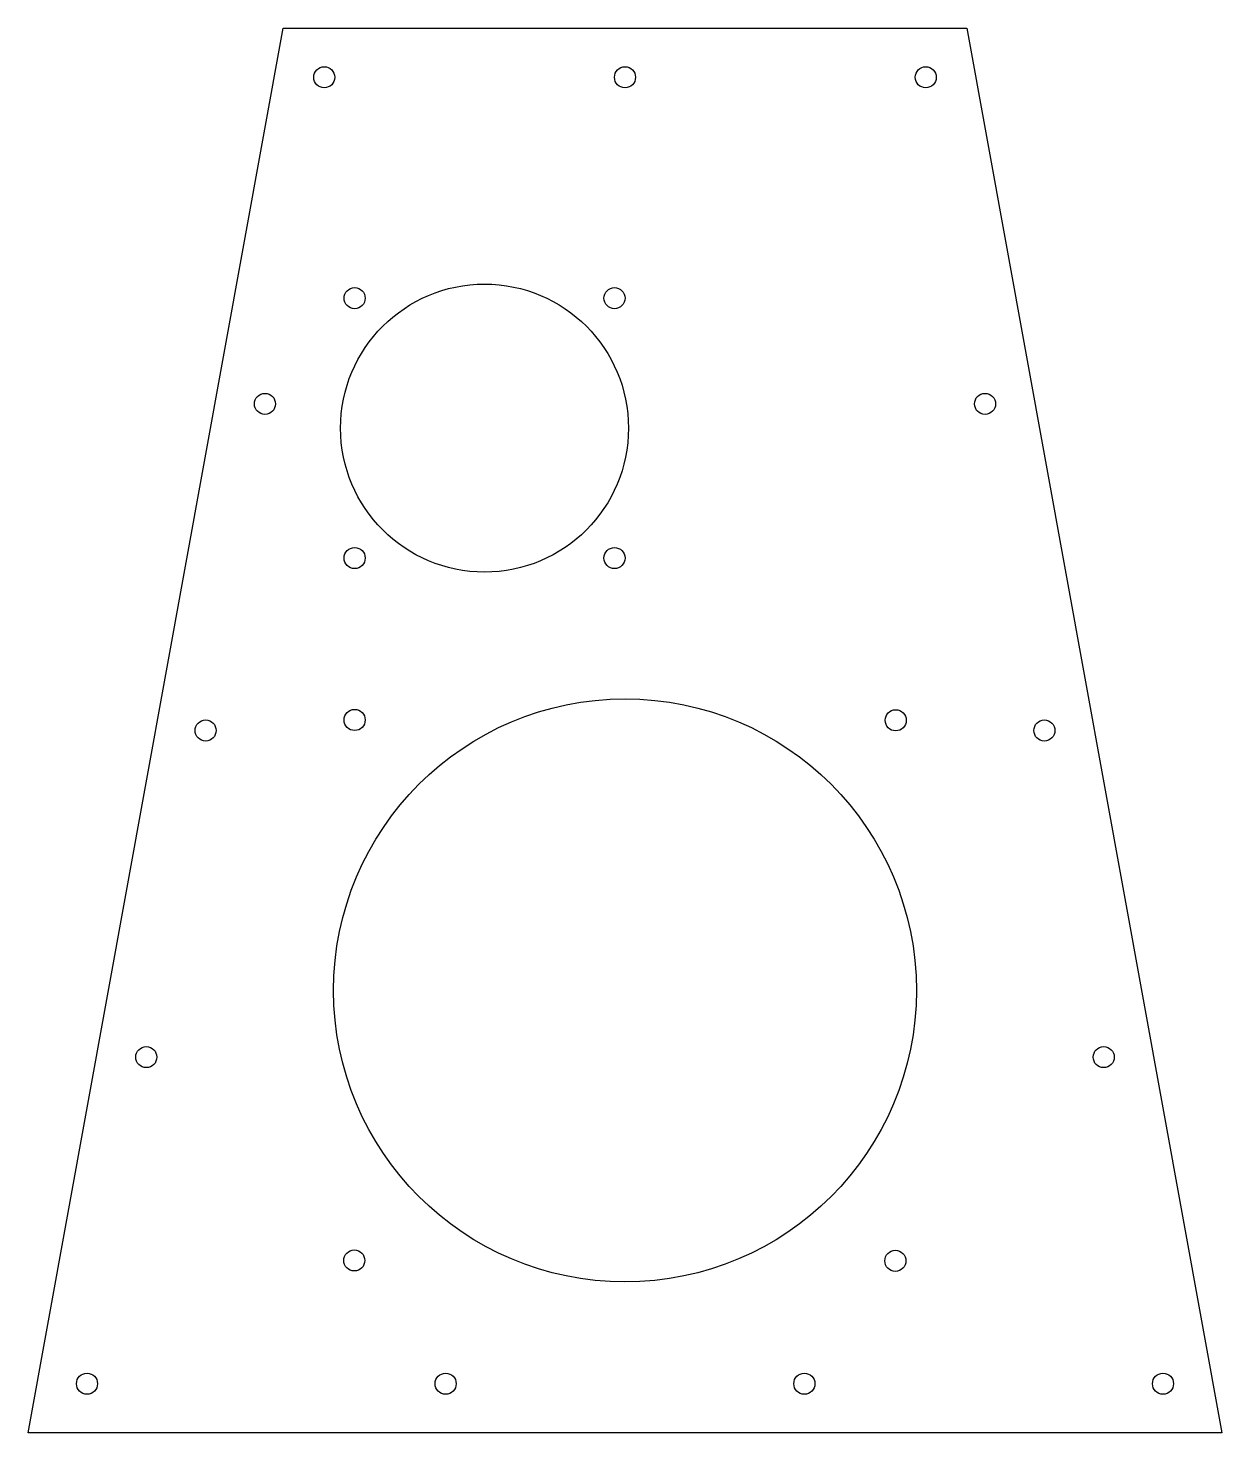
# Model space of a CAD drawing. Header units: millimetres. Extents: x -85 to 85, y 0 to 200.
import ezdxf

# ---------------------------------------------------------------- set-up
doc = ezdxf.new("R2010")
doc.units = ezdxf.units.MM
doc.layers.get('0').update_dxf_attribs({"linetype": 'CONTINUOUS'})

msp = doc.modelspace()

# ---------------------------------------------------------------- linework, layer by layer
msp.add_lwpolyline([(-85, 0), (-48.67, 200), (48.67, 200), (85, 0)], close=True)
for centre, radius in [((-42.83, 193), 1.5), ((0, 193), 1.5), ((42.83, 193), 1.5), ((-20, 143.05), 20.5), ((-38.5, 161.55), 1.5), ((-1.5, 161.55), 1.5), ((-51.27, 146.5), 1.5), ((51.27, 146.5), 1.5), ((-38.5, 124.55), 1.5), ((-1.5, 124.55), 1.5), ((0, 63), 41.5), ((-38.5, 101.5), 1.5), ((38.55, 101.45), 1.5), ((-59.72, 100), 1.5), ((59.72, 100), 1.5), ((-68.17, 53.5), 1.5), ((68.17, 53.5), 1.5), ((-38.55, 24.55), 1.5), ((38.5, 24.5), 1.5), ((-76.61, 7), 1.5), ((-25.54, 7), 1.5), ((25.54, 7), 1.5), ((76.61, 7), 1.5)]:
    msp.add_circle(centre, radius)

doc.saveas('drawing.dxf')
